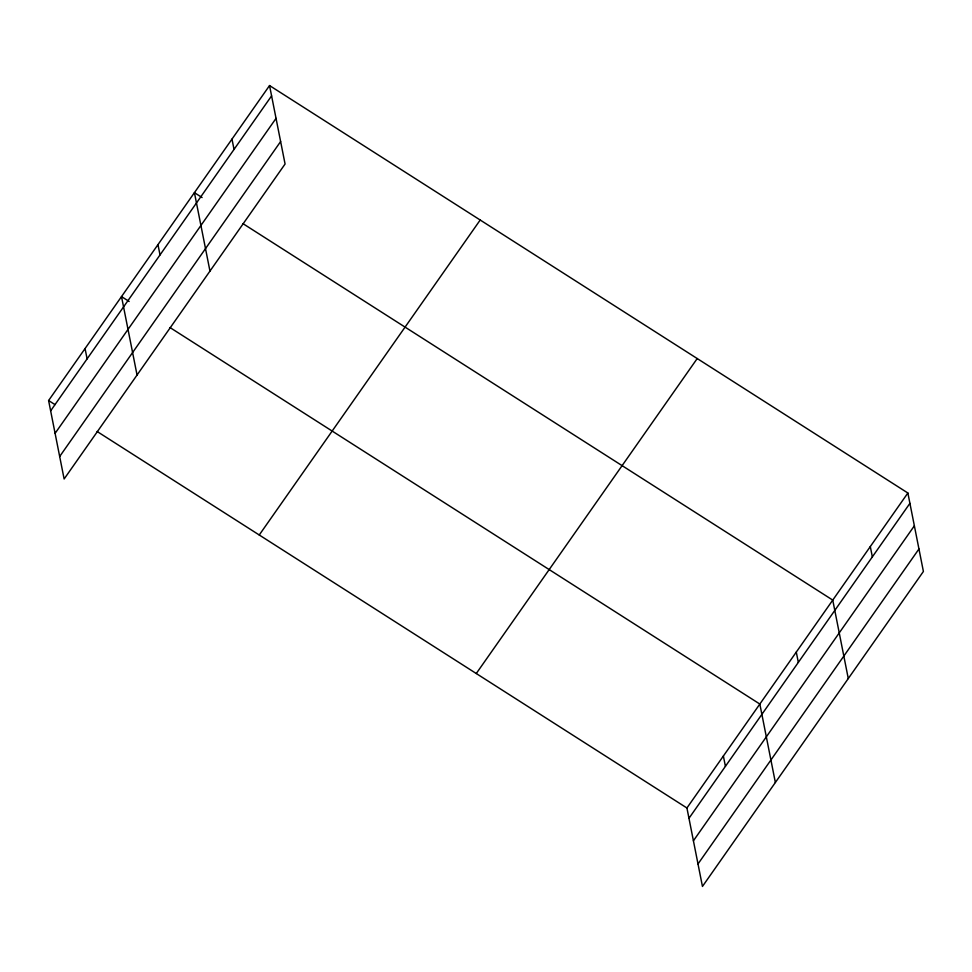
<?xml version="1.0" encoding="UTF-8"?>
<svg xmlns="http://www.w3.org/2000/svg" width="972" height="972" viewBox="0 0 972 972"><rect width="100%" height="100%" fill="white"/><g stroke="black" fill="none" stroke-linecap="round" stroke-linejoin="round"><path stroke-width="1.46" d="M269.548 85.56L285.075 164.013L64.128 478.989L48.6 400.537L269.548 85.56L907.872 493.011L923.4 571.463L702.452 886.44L686.925 807.987L907.872 493.011M50.641 410.852L271.589 95.888M55.1 433.342L276.048 118.365M59.681 456.5L280.629 141.535M259.245 534.989L480.192 220.024M476.268 673.523L697.216 358.559M688.966 818.303L909.913 503.338M693.413 840.792L914.36 525.816M698.005 863.95L918.953 548.986M202.091 197.547L194.424 192.65L209.964 271.103M242.939 223.621L832.749 600.101L848.277 678.553M129.167 301.49L121.512 296.594L137.052 375.046M170.027 327.564L759.837 704.044L775.364 782.496M48.6 400.537L54.979 404.607M97.115 431.495L686.925 807.987M870.304 546.556L872.346 556.883M796.287 652.078L798.328 662.394M723.375 756.009L725.416 766.337M231.992 139.105L234.033 149.433M157.974 244.628L160.016 254.943M85.062 348.559L87.103 358.887"/></g></svg>
